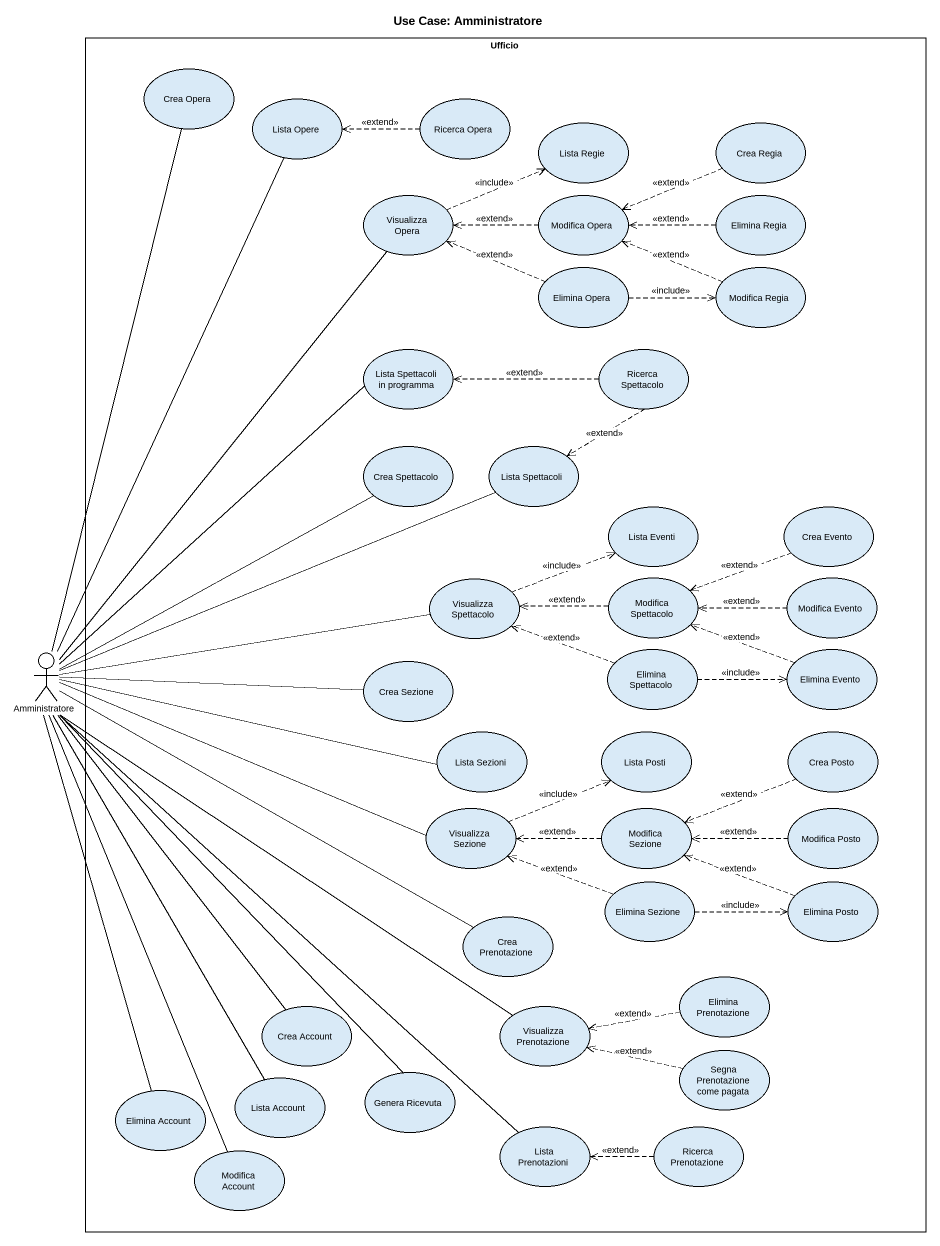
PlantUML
@startuml
title Use Case: Amministratore
rectangle Ufficio {
  usecase "Crea Opera" as Crea_Opera
  usecase "Lista Opere" as Lista_Opere
  usecase "Ricerca Opera" as Ricerca_Opera
  usecase "Lista Regie" as Lista_Regie
  usecase "Crea Regia" as Crea_Regia
  usecase "Visualizza Opera" as Visualizza_Opera
  usecase "Modifica Opera" as Modifica_Opera
  usecase "Elimina Regia" as Elimina_Regia
  usecase "Elimina Opera" as Elimina_Opera
  usecase "Modifica Regia" as Modifica_Regia
  usecase "Lista Spettacoli in programma" as Lista_Spettacoli_in
  usecase "Ricerca Spettacolo" as Ricerca_Spettacolo
  usecase "Crea Spettacolo" as Crea_Spettacolo
  usecase "Lista Spettacoli" as Lista_Spettacoli
  usecase "Lista Eventi" as Lista_Eventi
  usecase "Crea Evento" as Crea_Evento
  usecase "Visualizza Spettacolo" as Visualizza_Spettacolo
  usecase "Modifica Spettacolo" as Modifica_Spettacolo
  usecase "Modifica Evento" as Modifica_Evento
  usecase "Crea Sezione" as Crea_Sezione
  usecase "Elimina Spettacolo" as Elimina_Spettacolo
  usecase "Elimina Evento" as Elimina_Evento
  usecase "Lista Sezioni" as Lista_Sezioni
  usecase "Lista Posti" as Lista_Posti
  usecase "Crea Posto" as Crea_Posto
  usecase "Visualizza Sezione" as Visualizza_Sezione
  usecase "Modifica Sezione" as Modifica_Sezione
  usecase "Modifica Posto" as Modifica_Posto
  usecase "Elimina Sezione" as Elimina_Sezione
  usecase "Elimina Posto" as Elimina_Posto
  usecase "Crea Prenotazione" as Crea_Prenotazione
  usecase "Elimina Prenotazione" as Elimina_Prenotazione
  usecase "Crea Account" as Crea_Account
  usecase "Visualizza Prenotazione" as Visualizza_Prenotazione
  usecase "Segna Prenotazione come pagata" as Segna_Prenotazione_come
  usecase "Elimina Account" as Elimina_Account
  usecase "Lista Account" as Lista_Account
  usecase "Genera Ricevuta" as Genera_Ricevuta
  usecase "Lista Prenotazioni" as Lista_Prenotazioni
  usecase "Ricerca Prenotazione" as Ricerca_Prenotazione
  usecase "Modifica Account" as Modifica_Account
}
actor Amministratore
Ricerca_Opera .left.> Lista_Opere : <<extend>>
Crea_Regia .left.> Modifica_Opera : <<extend>>
Visualizza_Opera .right.> Lista_Regie : <<include>>
Modifica_Opera .left.> Visualizza_Opera : <<extend>>
Elimina_Regia .left.> Modifica_Opera : <<extend>>
Elimina_Opera .left.> Visualizza_Opera : <<extend>>
Elimina_Opera .right.> Modifica_Regia : <<include>>
Modifica_Regia .left.> Modifica_Opera : <<extend>>
Ricerca_Spettacolo .left.> Lista_Spettacoli_in : <<extend>>
Ricerca_Spettacolo ..> Lista_Spettacoli : <<extend>>
Crea_Evento .left.> Modifica_Spettacolo : <<extend>>
Visualizza_Spettacolo .right.> Lista_Eventi : <<include>>
Modifica_Spettacolo .left.> Visualizza_Spettacolo : <<extend>>
Modifica_Evento .left.> Modifica_Spettacolo : <<extend>>
Amministratore -up- Crea_Opera
Amministratore -up- Lista_Opere
Amministratore -up- Visualizza_Opera
Amministratore -up- Lista_Spettacoli_in
Amministratore -right- Crea_Spettacolo
Amministratore -right- Lista_Spettacoli
Amministratore -right- Visualizza_Spettacolo
Amministratore -right- Crea_Sezione
Amministratore -right- Lista_Sezioni
Amministratore -right- Visualizza_Sezione
Amministratore -right- Crea_Prenotazione
Amministratore -- Crea_Account
Amministratore -- Visualizza_Prenotazione
Amministratore -- Lista_Account
Amministratore -- Genera_Ricevuta
Amministratore -- Lista_Prenotazioni
Elimina_Spettacolo .left.> Visualizza_Spettacolo : <<extend>>
Elimina_Spettacolo .right.> Elimina_Evento : <<include>>
Elimina_Evento .left.> Modifica_Spettacolo : <<extend>>
Crea_Posto .left.> Modifica_Sezione : <<extend>>
Visualizza_Sezione .right.> Lista_Posti : <<include>>
Modifica_Sezione .left.> Visualizza_Sezione : <<extend>>
Modifica_Posto .left.> Modifica_Sezione : <<extend>>
Elimina_Sezione .left.> Visualizza_Sezione : <<extend>>
Elimina_Sezione .right.> Elimina_Posto : <<include>>
Elimina_Posto .left.> Modifica_Sezione : <<extend>>
Elimina_Prenotazione .left.> Visualizza_Prenotazione : <<extend>>
Segna_Prenotazione_come .left.> Visualizza_Prenotazione : <<extend>>
Elimina_Account -up- Amministratore
Ricerca_Prenotazione .left.> Lista_Prenotazioni : <<extend>>
Modifica_Account -up- Amministratore
@enduml
